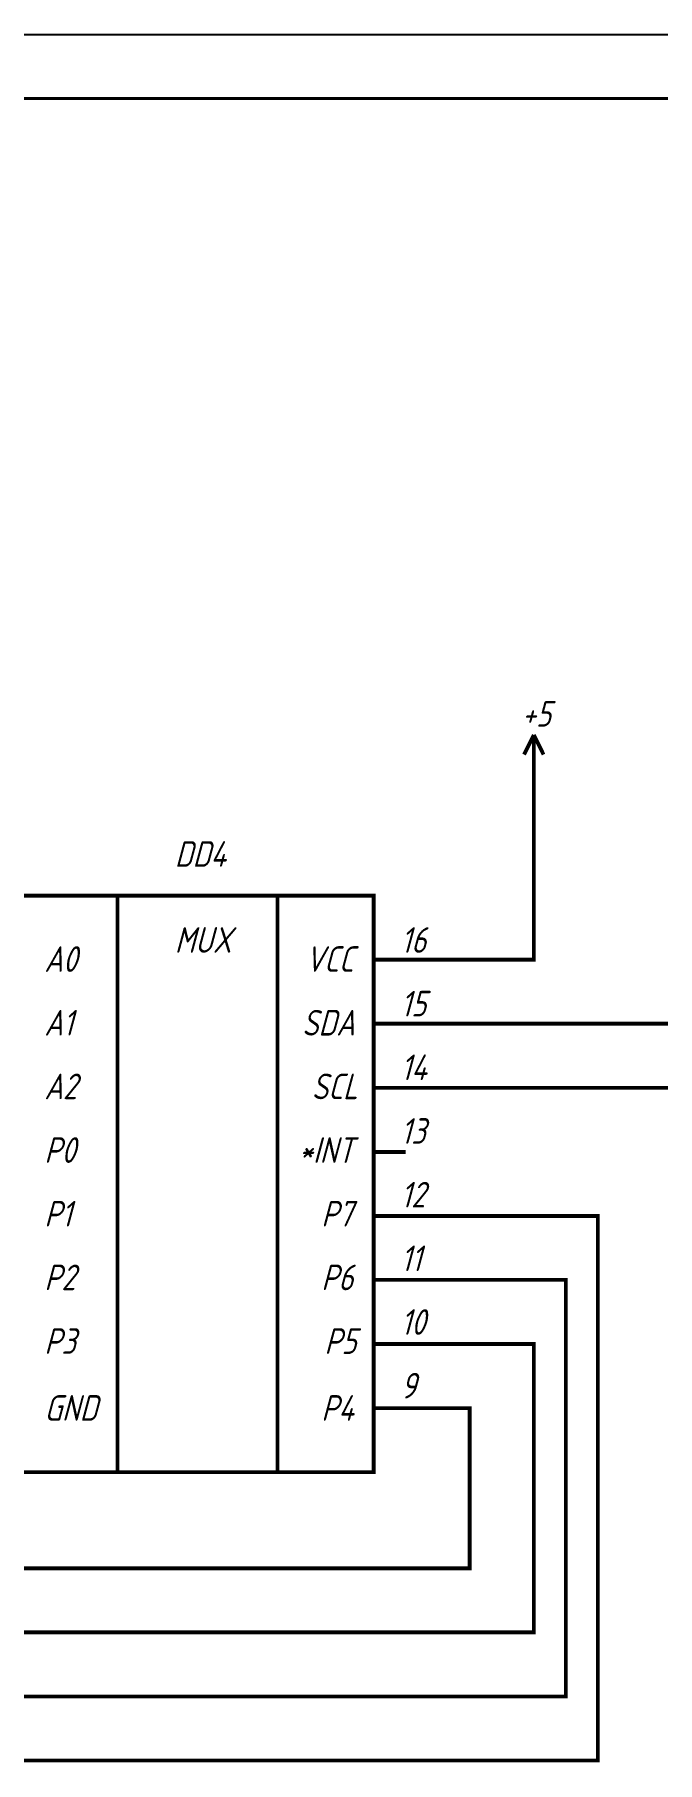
# Model space of a CAD drawing. Extents: x 260 to 1101, y 70 to 664.
# Drawn here: x 480.2 to 528.8, y 529.1 to 664 of the extents above; entities that cross this region are included whole.
import ezdxf

# ---------------------------------------------------------------- set-up
doc = ezdxf.new("R2010")
doc.units = 0
doc.header["$MEASUREMENT"] = 0
doc.layers.add('KONTUR', color=7, linetype='CONTINUOUS')
doc.layers.add('Sheet', color=255, linetype='CONTINUOUS')
doc.layers.add('Основная', color=7, linetype='CONTINUOUS', lineweight=40)
doc.styles.add('GOST type A0', font='', dxfattribs={"oblique": 15, "height": 3.5})
doc.styles.get('GOST type A0').set_extended_font_data('GOST type A')

msp = doc.modelspace()

# ---------------------------------------------------------------- linework, layer by layer
at = {"layer": 'KONTUR'}
msp.add_line((260, 664), (1101, 664), dxfattribs=at)
at = {"layer": 'Sheet', "const_width": 0.3}
for points in [[(519.13, 609.33), (518.37, 607.8)], [(519.13, 609.33), (519.89, 607.8)], [(519.13, 606.79), (519.13, 609.33)], [(509.13, 591.79), (509.13, 591.79), (509.13, 591.79), (519.13, 591.79), (519.13, 606.79)], [(486.64, 596.79), (486.64, 551.79)], [(499.13, 596.79), (499.13, 551.79)], [(506.63, 591.79), (509.13, 591.79)], [(506.63, 586.79), (509.13, 586.79)], [(509.13, 586.79), (546.61, 586.79)], [(506.63, 581.79), (509.13, 581.79)], [(509.13, 581.79), (551.61, 581.79)], [(506.63, 576.78), (509.13, 576.78)], [(509.13, 571.78), (524.13, 571.78), (524.13, 529.28), (419.16, 529.28), (419.16, 539.29), (414.16, 539.29)], [(506.63, 571.78), (509.13, 571.78)], [(414.16, 544.29), (424.16, 544.29), (424.16, 534.28), (521.63, 534.28), (521.63, 566.8), (509.13, 566.8)], [(506.63, 566.8), (509.13, 566.8)], [(414.16, 549.29), (429.16, 549.29), (429.16, 539.29), (519.13, 539.29), (519.13, 561.79), (509.13, 561.79)], [(506.63, 561.79), (509.13, 561.79)], [(414.16, 554.29), (434.16, 554.29), (434.16, 544.29), (514.13, 544.29), (514.13, 556.79), (509.13, 556.79)], [(506.63, 556.79), (509.13, 556.79)]]:
    msp.add_lwpolyline(points, dxfattribs=at)
msp.add_lwpolyline([(479.14, 596.79), (506.63, 596.79), (506.63, 551.79), (479.14, 551.79), (479.14, 596.79)], close=True, dxfattribs=at)
at = {"layer": 'Основная'}
msp.add_line((1096, 659), (280, 659), dxfattribs=at)

# ---------------------------------------------------------------- texts
at = {"layer": 'Sheet', "style": 'GOST type A0', "oblique": 15}
for s, p in [('+5', (518.2, 609.98)), ('DD4', (491.11, 599.04)), ('MUX', (491.11, 592.33)), ('16', (508.75, 592.33)), ('A0', (480.93, 590.84)), ('VCC', (501.3, 590.84)), ('15', (508.75, 587.36)), ('A1', (480.93, 585.87)), ('SDA', (501.05, 585.87)), ('14', (508.75, 582.39)), ('A2', (480.93, 580.9)), ('SCL', (501.8, 580.9)), ('13', (508.75, 577.42)), ('P0', (480.93, 575.93)), ('*INT', (500.8, 575.93)), ('12', (508.75, 572.45)), ('P1', (480.93, 570.96)), ('P7', (502.54, 570.96)), ('11', (508.75, 567.48)), ('P2', (480.93, 565.99)), ('P6', (502.54, 565.99)), ('10', (508.75, 562.51)), ('P3', (480.93, 561.02)), ('P5', (502.79, 561.02)), ('9', (508.75, 557.54)), ('GND', (480.93, 555.8)), ('P4', (502.54, 555.8))]:
    msp.add_text(s, height=2, dxfattribs=at).set_placement(p)

doc.saveas('drawing.dxf')
